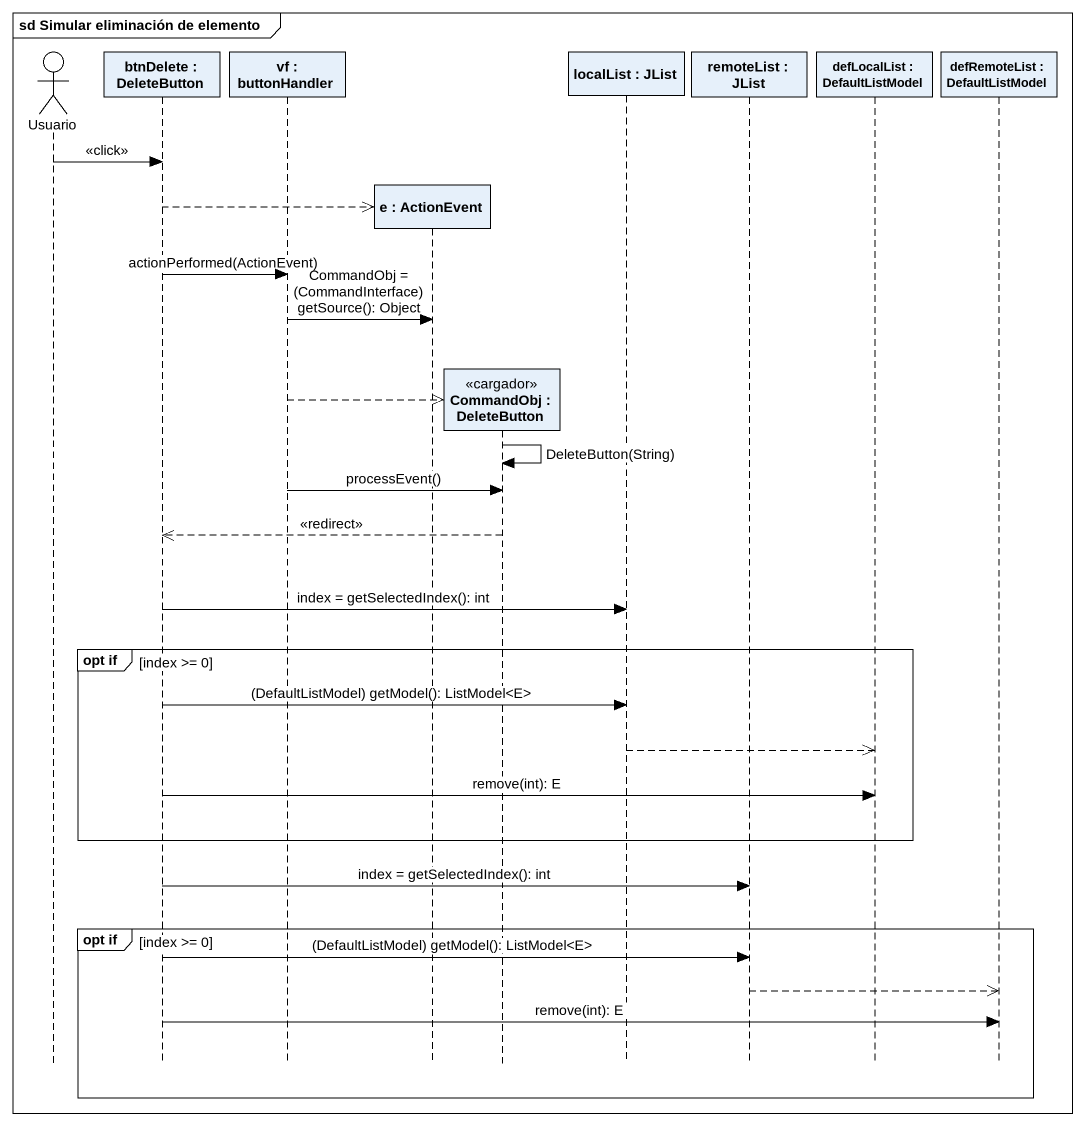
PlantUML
@startuml
mainframe sd Simular eliminación de elemento
hide footbox
actor Usuario
participant "btnDelete : DeleteButton" as btnDelete
participant "vf : buttonHandler" as vf
participant "e : ActionEvent" as e
participant "CommandObj : DeleteButton" as CommandObj <<cargador>>
participant "localList : JList" as localList
participant "remoteList : JList" as remoteList
participant "defLocalList : DefaultListModel" as defLocalList
participant "defRemoteList : DefaultListModel" as defRemoteList

Usuario -> btnDelete : <<click>>
btnDelete -->> e **
btnDelete -> vf : actionPerformed(ActionEvent)
vf -> e : CommandObj = (CommandInterface) getSource(): Object
vf -->> CommandObj **
CommandObj -> CommandObj : DeleteButton(String)
vf -> CommandObj : processEvent()
CommandObj -->> btnDelete : <<redirect>>
btnDelete -> localList : index = getSelectedIndex(): int
group opt if [index >= 0]
  btnDelete -> localList : (DefaultListModel) getModel(): ListModel<E>
  localList -->> defLocalList
  btnDelete -> defLocalList : remove(int): E
end
btnDelete -> remoteList : index = getSelectedIndex(): int
group opt if [index >= 0]
  btnDelete -> remoteList : (DefaultListModel) getModel(): ListModel<E>
  remoteList -->> defRemoteList
  btnDelete -> defRemoteList : remove(int): E
end
@enduml
